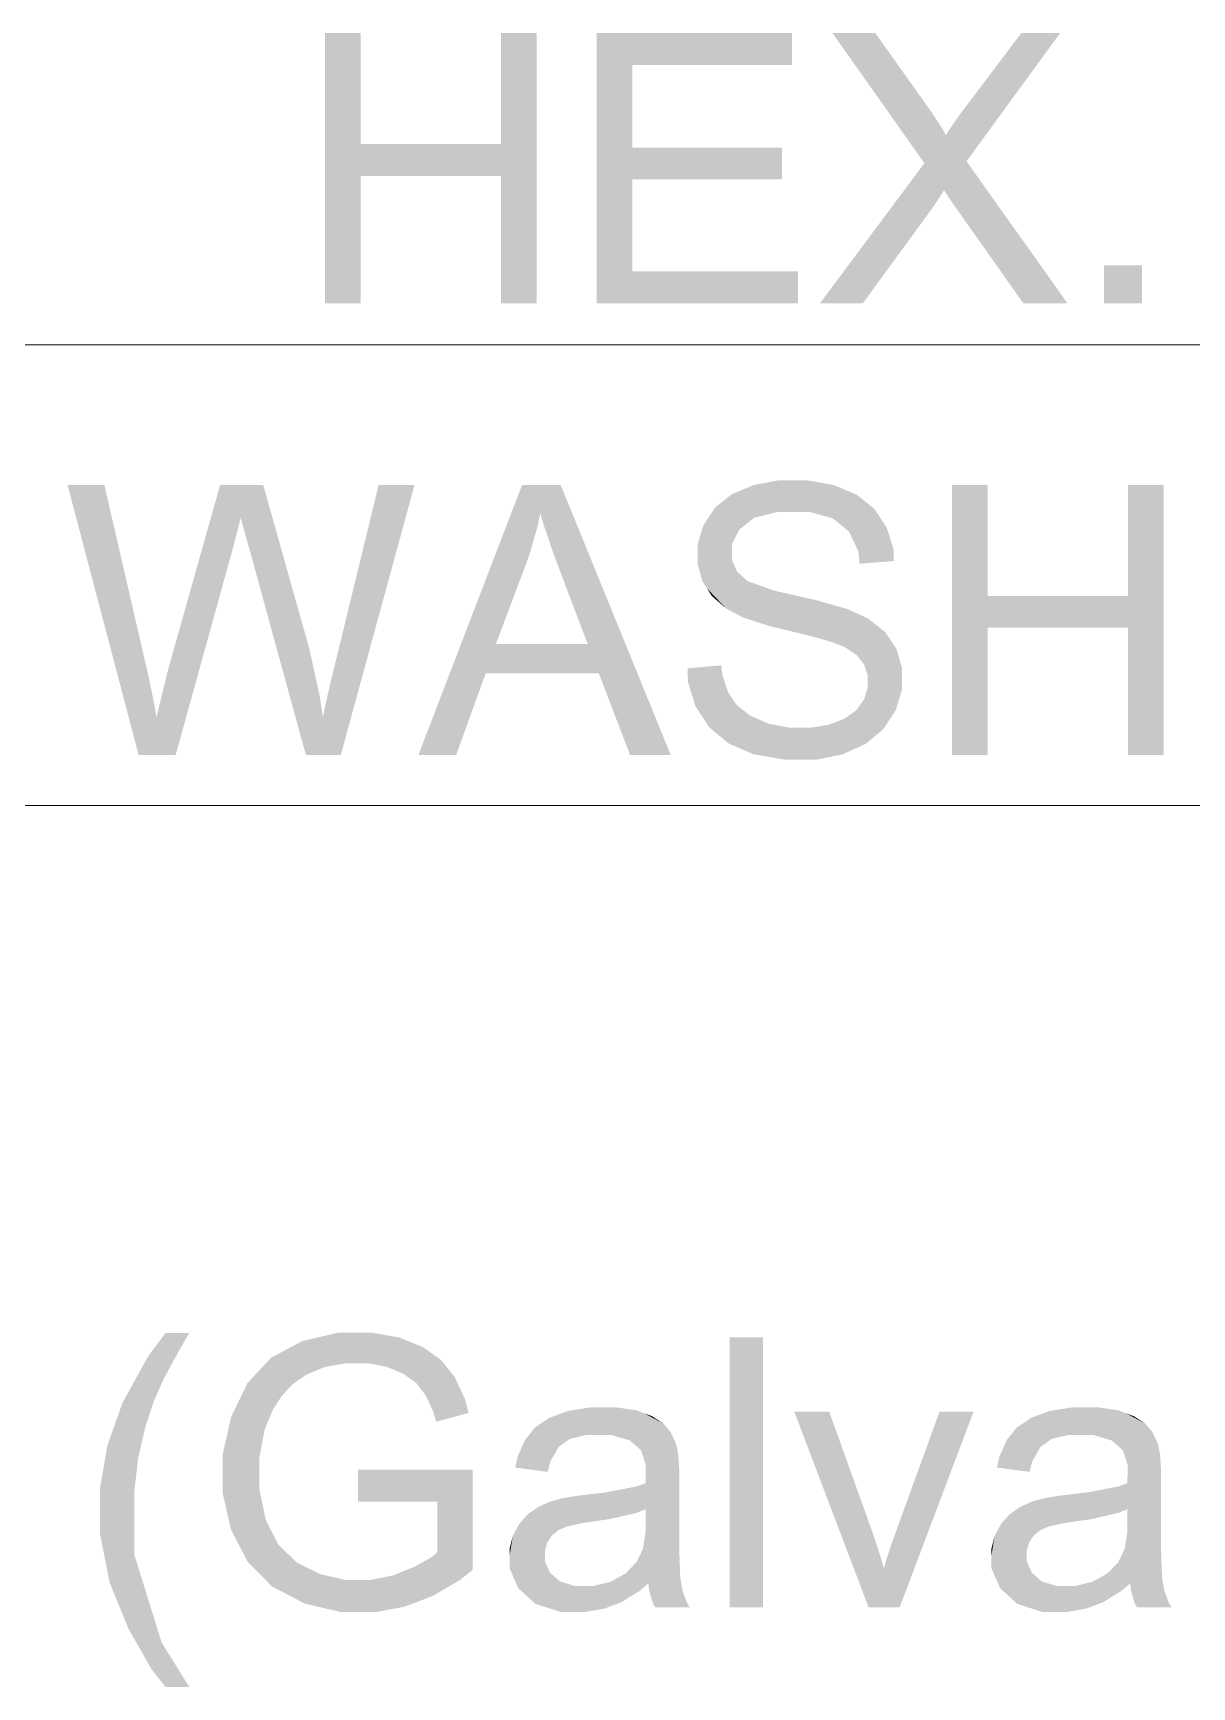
# Model space of a CAD drawing. Header units: millimetres. Extents: x 2 to 579, y 1 to 405.
# Drawn here: x 151.54 to 155.24, y 109.53 to 114.82 of the extents above; entities that cross this region are included whole.
import ezdxf

# ---------------------------------------------------------------- set-up
doc = ezdxf.new("R2010")
doc.units = ezdxf.units.MM
doc.linetypes.add('XKITLINE00', pattern=[0])
doc.layers.add('LinkedObject', color=7, linetype='Continuous', lineweight=0)

# ---------------------------------------------------------------- blocks, each defined once
blk = doc.blocks.new('*A4')
at = {"layer": 'LinkedObject'}
for points in [[(152.5838, 114.4602), (152.4697, 113.9513), (152.4697, 114.8153)], [(152.5838, 114.4602), (152.4697, 114.8153), (152.5838, 114.8153)], [(153.1471, 114.8153), (153.033, 114.4602), (153.033, 114.8153)], [(153.033, 114.3583), (153.033, 114.4602), (153.1471, 114.8153)], [(153.033, 114.3583), (153.1471, 114.8153), (153.1471, 113.9513)], [(153.4529, 114.449), (153.3389, 113.9513), (153.3389, 114.8153)], [(153.4529, 114.449), (153.3389, 114.8153), (153.4529, 114.7134)], [(153.9636, 114.7134), (153.3389, 114.8153), (153.9636, 114.8153)], [(153.4529, 114.7134), (153.3389, 114.8153), (153.9636, 114.7134)], [(154.2304, 114.8153), (154.3873, 114.3992), (154.0933, 114.8153)], [(154.3875, 114.5945), (154.3873, 114.3992), (154.2304, 114.8153)], [(154.5221, 114.4052), (154.5238, 114.5854), (154.8216, 114.8153)], [(154.8216, 114.8153), (154.5238, 114.5854), (154.6973, 114.8153)], [(154.4119, 114.5601), (154.3873, 114.3992), (154.3875, 114.5945)], [(154.5238, 114.5854), (154.5221, 114.4052), (154.5041, 114.5597)], [(154.4463, 114.5072), (154.3873, 114.3992), (154.4119, 114.5601)], [(154.5041, 114.5597), (154.5221, 114.4052), (154.4703, 114.5114)], [(154.4561, 114.4887), (154.3873, 114.3992), (154.4463, 114.5072)], [(154.3873, 114.3992), (154.4561, 114.4887), (154.5221, 114.4052)], [(154.4703, 114.5114), (154.5221, 114.4052), (154.4561, 114.4887)], [(152.5838, 114.3583), (152.4697, 113.9513), (152.5838, 114.4602)], [(152.5838, 114.4602), (153.033, 114.3583), (152.5838, 114.3583)], [(153.033, 114.4602), (153.033, 114.3583), (152.5838, 114.4602)], [(153.4529, 114.3471), (153.3389, 113.9513), (153.4529, 114.449)], [(153.9316, 114.3471), (153.4529, 114.449), (153.9316, 114.449)], [(153.4529, 114.3471), (153.4529, 114.449), (153.9316, 114.3471)], [(154.3873, 114.3992), (154.4094, 114.2508), (154.0535, 113.9513)], [(154.5221, 114.4052), (154.4504, 114.3128), (154.3873, 114.3992)], [(154.4094, 114.2508), (154.3873, 114.3992), (154.4158, 114.2596)], [(154.4158, 114.2596), (154.3873, 114.3992), (154.4363, 114.2906)], [(154.4363, 114.2906), (154.3873, 114.3992), (154.4504, 114.3128)], [(154.4504, 114.3128), (154.5221, 114.4052), (154.459, 114.2992)], [(154.459, 114.2992), (154.5221, 114.4052), (154.4769, 114.2723)], [(154.4769, 114.2723), (154.5221, 114.4052), (154.4862, 114.2592)], [(154.4862, 114.2592), (154.5221, 114.4052), (154.7037, 113.9513)], [(154.7037, 113.9513), (154.5221, 114.4052), (154.845, 113.9513)], [(152.4697, 113.9513), (152.5838, 114.3583), (152.5838, 113.9513)], [(153.033, 114.3583), (153.1471, 113.9513), (153.033, 113.9513)], [(153.4529, 114.0533), (153.3389, 113.9513), (153.4529, 114.3471)], [(154.0535, 113.9513), (154.4094, 114.2508), (154.1907, 113.9513)], [(153.3389, 113.9513), (153.4529, 114.0533), (153.9834, 113.9513)], [(153.9834, 113.9513), (153.4529, 114.0533), (153.9834, 114.0533)], [(155.0833, 114.0723), (154.9624, 113.9513), (154.9624, 114.0723)], [(155.0833, 113.9513), (154.9624, 113.9513), (155.0833, 114.0723)], [(151.764, 113.3704), (151.8736, 112.5064), (151.6461, 113.3704)], [(151.8947, 112.8038), (151.8736, 112.5064), (151.764, 113.3704)], [(152.1344, 113.3704), (152.1743, 113.1644), (151.97, 112.7867)], [(152.1743, 113.1644), (152.1344, 113.3704), (152.18, 113.1853)], [(152.18, 113.1853), (152.1344, 113.3704), (152.193, 113.2362)], [(152.193, 113.2362), (152.1344, 113.3704), (152.2003, 113.266)], [(152.2722, 113.3704), (152.2003, 113.266), (152.1344, 113.3704)], [(152.2003, 113.266), (152.2722, 113.3704), (152.2025, 113.2564)], [(152.2025, 113.2564), (152.2722, 113.3704), (152.2165, 113.2056)], [(152.2165, 113.2056), (152.2722, 113.3704), (152.2282, 113.1644)], [(152.2282, 113.1644), (152.2722, 113.3704), (152.3953, 112.9326)], [(152.7563, 113.3704), (152.5063, 112.8149), (152.6415, 113.3704)], [(152.5204, 112.5064), (152.5063, 112.8149), (152.7563, 113.3704)], [(153.1004, 113.3704), (153.1119, 113.1143), (152.7687, 112.5064)], [(153.1119, 113.1143), (153.1004, 113.3704), (153.1266, 113.1553)], [(153.1266, 113.1553), (153.1004, 113.3704), (153.1499, 113.238)], [(153.1499, 113.238), (153.1004, 113.3704), (153.1585, 113.2796)], [(153.2236, 113.3704), (153.1585, 113.2796), (153.1004, 113.3704)], [(153.1585, 113.2796), (153.2236, 113.3704), (153.1688, 113.2444)], [(153.1688, 113.2444), (153.2236, 113.3704), (153.1994, 113.1545)], [(153.1994, 113.1545), (153.2236, 113.3704), (153.2197, 113.0999)], [(153.2197, 113.0999), (153.2236, 113.3704), (153.3102, 112.8615)], [(153.3102, 112.8615), (153.2236, 113.3704), (153.3457, 112.7681)], [(153.3457, 112.7681), (153.2236, 113.3704), (153.5759, 112.5064)], [(153.8428, 113.3703), (153.9181, 113.284), (153.8072, 113.3555)], [(153.922, 113.385), (153.9181, 113.284), (153.8428, 113.3703)], [(153.9655, 113.385), (153.9181, 113.284), (153.922, 113.385)], [(153.9181, 113.284), (153.9655, 113.385), (153.97, 113.284)], [(153.9655, 113.385), (154.0197, 113.284), (153.97, 113.284)], [(154.0981, 113.3696), (153.9655, 113.385), (154.0135, 113.385)], [(154.1348, 113.3541), (153.9655, 113.385), (154.0981, 113.3696)], [(154.0949, 113.263), (153.9655, 113.385), (154.1348, 113.3541)], [(154.0197, 113.284), (153.9655, 113.385), (154.0949, 113.263)], [(154.5897, 113.0153), (154.4757, 112.5064), (154.4757, 113.3704)], [(154.5897, 113.0153), (154.4757, 113.3704), (154.5897, 113.3704)], [(155.153, 113.3704), (155.039, 113.0153), (155.039, 113.3704)], [(155.039, 112.9133), (155.039, 113.0153), (155.153, 113.3704)], [(155.039, 112.9133), (155.153, 113.3704), (155.153, 112.5064)], [(153.7716, 113.3408), (153.8189, 113.2459), (153.7174, 113.2976)], [(153.8426, 113.2649), (153.7716, 113.3408), (153.8072, 113.3555)], [(153.8189, 113.2459), (153.7716, 113.3408), (153.8426, 113.2649)], [(153.8072, 113.3555), (153.9181, 113.284), (153.8426, 113.2649)], [(154.1348, 113.3541), (154.1204, 113.242), (154.0949, 113.263)], [(154.1714, 113.3386), (154.1204, 113.242), (154.1348, 113.3541)], [(154.1204, 113.242), (154.1714, 113.3386), (154.1459, 113.2211)], [(154.1459, 113.2211), (154.1714, 113.3386), (154.2475, 113.263)], [(154.2475, 113.263), (154.1714, 113.3386), (154.2278, 113.293)], [(153.6989, 113.2691), (153.6618, 113.1467), (153.6803, 113.2407)], [(153.7952, 113.2269), (153.6618, 113.1467), (153.6989, 113.2691)], [(153.7174, 113.2976), (153.8189, 113.2459), (153.6989, 113.2691)], [(153.6989, 113.2691), (153.8189, 113.2459), (153.7952, 113.2269)], [(154.2475, 113.263), (154.1758, 113.1591), (154.1459, 113.2211)], [(154.2672, 113.2329), (154.1758, 113.1591), (154.2475, 113.263)], [(153.6803, 113.2407), (153.6618, 113.1467), (153.6618, 113.1795)], [(153.7715, 113.1811), (153.6618, 113.1467), (153.7952, 113.2269)], [(154.2884, 113.1648), (154.1758, 113.1591), (154.2672, 113.2329)], [(151.97, 112.7867), (152.1743, 113.1644), (151.9922, 112.5064)], [(152.3953, 112.9326), (152.4087, 112.5064), (152.2282, 113.1644)], [(153.6618, 113.1467), (153.7715, 113.1811), (153.7715, 113.1543)], [(153.7715, 113.131), (153.6618, 113.1467), (153.7715, 113.1543)], [(153.6618, 113.1467), (153.7715, 113.131), (153.6618, 113.1169)], [(154.2899, 113.1267), (154.1758, 113.1591), (154.2884, 113.1648)], [(154.1758, 113.1591), (154.2899, 113.1267), (154.1802, 113.1181)], [(152.7687, 112.5064), (153.1119, 113.1143), (153.0166, 112.8615)], [(153.6618, 113.1169), (153.7715, 113.131), (153.6769, 113.0631)], [(153.6769, 113.0631), (153.7715, 113.131), (153.692, 113.0391)], [(153.692, 113.0391), (153.7715, 113.131), (153.7883, 113.0927)], [(153.7883, 113.0927), (153.7531, 112.9748), (153.692, 113.0391)], [(153.8051, 113.0776), (153.7531, 112.9748), (153.7883, 113.0927)], [(153.692, 113.0391), (153.7531, 112.9748), (153.7072, 113.015)], [(153.7531, 112.9748), (153.8051, 113.0776), (153.784, 112.9586)], [(153.784, 112.9586), (153.8051, 113.0776), (153.8216, 113.0626)], [(153.784, 112.9586), (153.8216, 113.0626), (153.8078, 112.9459)], [(153.8078, 112.9459), (153.8216, 113.0626), (153.891, 112.9189)], [(153.891, 112.9189), (153.8216, 113.0626), (153.9077, 113.0318)], [(153.891, 112.9189), (153.9077, 113.0318), (153.9505, 112.9046)], [(153.9505, 112.9046), (153.9077, 113.0318), (153.9773, 113.016)], [(153.9505, 112.9046), (153.9773, 113.016), (154.01, 112.8903)], [(154.01, 112.8903), (153.9773, 113.016), (154.0469, 113.0002)], [(154.01, 112.8903), (154.0469, 113.0002), (154.0868, 112.8692)], [(154.0868, 112.8692), (154.0469, 113.0002), (154.1042, 112.8624)], [(154.1042, 112.8624), (154.0469, 113.0002), (154.1313, 112.8521)], [(154.1425, 112.9727), (154.1313, 112.8521), (154.0469, 113.0002)], [(154.5897, 112.9133), (154.4757, 112.5064), (154.5897, 113.0153)], [(154.5897, 113.0153), (155.039, 112.9133), (154.5897, 112.9133)], [(155.039, 113.0153), (155.039, 112.9133), (154.5897, 113.0153)], [(154.1685, 112.9609), (154.1313, 112.8521), (154.1425, 112.9727)], [(154.1313, 112.8521), (154.1685, 112.9609), (154.1703, 112.8267)], [(154.1703, 112.8267), (154.1685, 112.9609), (154.2062, 112.9435)], [(154.1703, 112.8267), (154.2062, 112.9435), (154.1822, 112.8115)], [(154.1822, 112.8115), (154.2062, 112.9435), (154.1942, 112.7963)], [(154.2062, 112.9435), (154.2799, 112.8729), (154.1942, 112.7963)], [(154.2799, 112.8729), (154.2062, 112.9435), (154.2619, 112.8995)], [(152.4184, 112.8513), (152.4087, 112.5064), (152.3953, 112.9326)], [(154.4757, 112.5064), (154.5897, 112.9133), (154.5897, 112.5064)], [(155.039, 112.9133), (155.153, 112.5064), (155.039, 112.5064)], [(152.4522, 112.6986), (152.4087, 112.5064), (152.4184, 112.8513)], [(152.9841, 112.7681), (152.7687, 112.5064), (153.0166, 112.8615)], [(153.0166, 112.8615), (153.3457, 112.7681), (152.9841, 112.7681)], [(153.3102, 112.8615), (153.3457, 112.7681), (153.0166, 112.8615)], [(154.1942, 112.7963), (154.2799, 112.8729), (154.2061, 112.7609)], [(154.2061, 112.7609), (154.2799, 112.8729), (154.2978, 112.8463)], [(154.2061, 112.7609), (154.2978, 112.8463), (154.2061, 112.7405)], [(154.2061, 112.7405), (154.2978, 112.8463), (154.2061, 112.7205)], [(154.2978, 112.8463), (154.3158, 112.7501), (154.2061, 112.7205)], [(154.3158, 112.7501), (154.2978, 112.8463), (154.3158, 112.7849)], [(151.9051, 112.7593), (151.8736, 112.5064), (151.8947, 112.8038)], [(151.9671, 112.7761), (151.9922, 112.5064), (151.9475, 112.6963)], [(151.97, 112.7867), (151.9922, 112.5064), (151.9671, 112.7761)], [(152.5063, 112.8149), (152.5204, 112.5064), (152.4931, 112.7619)], [(153.7416, 112.7607), (153.6298, 112.7837), (153.7378, 112.7932)], [(153.6298, 112.7837), (153.6771, 112.6286), (153.631, 112.7404)], [(153.7416, 112.7607), (153.6771, 112.6286), (153.6298, 112.7837)], [(151.9231, 112.671), (151.8736, 112.5064), (151.9051, 112.7593)], [(152.4931, 112.7619), (152.5204, 112.5064), (152.4714, 112.668)], [(152.7687, 112.5064), (152.9841, 112.7681), (152.8894, 112.5064)], [(153.3457, 112.7681), (153.5759, 112.5064), (153.4458, 112.5064)], [(153.631, 112.7404), (153.6771, 112.6286), (153.6546, 112.6629)], [(153.7594, 112.7074), (153.6771, 112.6286), (153.7416, 112.7607)], [(154.1939, 112.6835), (154.3158, 112.7501), (154.2961, 112.6508)], [(154.2061, 112.7205), (154.3158, 112.7501), (154.1939, 112.6835)], [(154.2961, 112.6508), (154.3158, 112.7501), (154.3158, 112.7157)], [(151.9308, 112.6272), (151.8736, 112.5064), (151.9231, 112.671)], [(151.9475, 112.6963), (151.9922, 112.5064), (151.9308, 112.6272)], [(152.463, 112.6272), (152.4087, 112.5064), (152.4522, 112.6986)], [(153.6771, 112.6286), (153.7594, 112.7074), (153.6996, 112.5943)], [(153.6996, 112.5943), (153.7594, 112.7074), (153.7616, 112.5429)], [(153.7734, 112.6866), (153.7616, 112.5429), (153.7594, 112.7074)], [(153.7873, 112.6658), (153.7616, 112.5429), (153.7734, 112.6866)], [(154.1939, 112.6835), (154.2961, 112.6508), (154.1817, 112.6665)], [(151.9308, 112.6272), (151.9922, 112.5064), (151.8736, 112.5064)], [(152.463, 112.6272), (152.5204, 112.5064), (152.4087, 112.5064)], [(152.4714, 112.668), (152.5204, 112.5064), (152.463, 112.6272)], [(153.7873, 112.6658), (153.8012, 112.5258), (153.7616, 112.5429)], [(153.8306, 112.6321), (153.8012, 112.5258), (153.7873, 112.6658)], [(153.8012, 112.5258), (153.8306, 112.6321), (153.8407, 112.5087)], [(153.86, 112.6193), (153.8407, 112.5087), (153.8306, 112.6321)], [(153.8894, 112.6065), (153.8407, 112.5087), (153.86, 112.6193)], [(154.1324, 112.6229), (154.2567, 112.5898), (154.1074, 112.6131)], [(154.1695, 112.6496), (154.2764, 112.6203), (154.1324, 112.6229)], [(154.1324, 112.6229), (154.2764, 112.6203), (154.2567, 112.5898)], [(154.1817, 112.6665), (154.2961, 112.6508), (154.1695, 112.6496)], [(154.2764, 112.6203), (154.1695, 112.6496), (154.2961, 112.6508)], [(153.8894, 112.6065), (153.9387, 112.4917), (153.8407, 112.5087)], [(153.9555, 112.5936), (153.9387, 112.4917), (153.8894, 112.6065)], [(153.9555, 112.5936), (153.9972, 112.4917), (153.9387, 112.4917)], [(153.9922, 112.5936), (153.9972, 112.4917), (153.9555, 112.5936)], [(153.9922, 112.5936), (154.0434, 112.4917), (153.9972, 112.4917)], [(154.0248, 112.5936), (154.0434, 112.4917), (153.9922, 112.5936)], [(154.0824, 112.6034), (154.1633, 112.5255), (154.0248, 112.5936)], [(154.0248, 112.5936), (154.1633, 112.5255), (154.0434, 112.4917)], [(154.1074, 112.6131), (154.2567, 112.5898), (154.0824, 112.6034)], [(154.2002, 112.5424), (154.0824, 112.6034), (154.2567, 112.5898)], [(154.1633, 112.5255), (154.0824, 112.6034), (154.2002, 112.5424)], [(154.0434, 112.4917), (154.1633, 112.5255), (154.1264, 112.5086)], [(152.5109, 110.6584), (152.3473, 110.6054), (152.3968, 110.6319)], [(152.5364, 110.5608), (152.3473, 110.6054), (152.5109, 110.6584)], [(152.5756, 110.5608), (152.5109, 110.6584), (152.5754, 110.6584)], [(152.5364, 110.5608), (152.5109, 110.6584), (152.5756, 110.5608)], [(152.5754, 110.6584), (152.6083, 110.5608), (152.5756, 110.5608)], [(152.6222, 110.6584), (152.6083, 110.5608), (152.5754, 110.6584)], [(152.6083, 110.5608), (152.6222, 110.6584), (152.6679, 110.5495)], [(152.7448, 110.6281), (152.6222, 110.6584), (152.707, 110.6433)], [(152.6679, 110.5495), (152.6222, 110.6584), (152.7448, 110.6281)], [(152, 110.5963), (151.9043, 110.5837), (151.9596, 110.6576)], [(152, 110.5963), (151.9596, 110.6576), (152.0357, 110.6576)], [(152.3473, 110.6054), (152.1955, 110.4431), (152.2978, 110.5789)], [(152.4115, 110.525), (152.1955, 110.4431), (152.3473, 110.6054)], [(152.3473, 110.6054), (152.4401, 110.5369), (152.4115, 110.525)], [(152.4401, 110.5369), (152.3473, 110.6054), (152.4687, 110.5489)], [(152.4687, 110.5489), (152.3473, 110.6054), (152.5364, 110.5608)], [(152.6679, 110.5495), (152.7448, 110.6281), (152.6947, 110.5381)], [(152.7448, 110.6281), (152.7215, 110.5267), (152.6947, 110.5381)], [(152.7215, 110.5267), (152.7448, 110.6281), (152.7628, 110.4965)], [(152.8421, 110.5706), (152.7448, 110.6281), (152.7827, 110.6129)], [(152.8636, 110.5435), (152.7448, 110.6281), (152.8421, 110.5706)], [(152.7628, 110.4965), (152.7448, 110.6281), (152.8636, 110.5435)], [(153.8708, 110.6438), (153.7645, 109.7798), (153.7645, 110.6438)], [(153.8708, 109.7798), (153.7645, 109.7798), (153.8708, 110.6438)], [(151.9414, 110.4827), (151.8224, 110.4353), (151.9043, 110.5837)], [(151.9528, 110.5089), (151.9043, 110.5837), (152, 110.5963)], [(151.9414, 110.4827), (151.9043, 110.5837), (151.9528, 110.5089)], [(152.2978, 110.5789), (152.1955, 110.4431), (152.2219, 110.4977)], [(152.3654, 110.4936), (152.1955, 110.4431), (152.4115, 110.525)], [(152.7628, 110.4965), (152.8636, 110.5435), (152.7772, 110.4776)], [(152.8636, 110.5435), (152.7917, 110.4588), (152.7772, 110.4776)], [(152.7917, 110.4588), (152.8636, 110.5435), (152.8158, 110.4069)], [(152.8158, 110.4069), (152.8636, 110.5435), (152.9178, 110.4457)], [(152.9178, 110.4457), (152.8636, 110.5435), (152.8851, 110.5164)], [(151.9234, 110.4421), (151.8224, 110.4353), (151.9414, 110.4827)], [(152.3478, 110.4741), (152.1955, 110.4431), (152.3654, 110.4936)], [(152.3303, 110.4547), (152.1955, 110.4431), (152.3478, 110.4741)], [(152.303, 110.4119), (152.1955, 110.4431), (152.3303, 110.4547)], [(151.7959, 110.3608), (151.9234, 110.4421), (151.8951, 110.3573)], [(151.8224, 110.4353), (151.9234, 110.4421), (151.7959, 110.3608)], [(152.1955, 110.4431), (152.1428, 110.2707), (152.1692, 110.3884)], [(152.2768, 110.3485), (152.1428, 110.2707), (152.1955, 110.4431)], [(152.1955, 110.4431), (152.303, 110.4119), (152.2933, 110.3886)], [(152.2768, 110.3485), (152.1955, 110.4431), (152.2933, 110.3886)], [(152.8158, 110.4069), (152.9178, 110.4457), (152.8255, 110.3738)], [(152.8255, 110.3738), (152.9178, 110.4457), (152.929, 110.4021)], [(153.2188, 110.3979), (153.2527, 110.3188), (153.1881, 110.3868)], [(153.3204, 110.42), (153.2188, 110.3979), (153.2494, 110.4089)], [(153.3078, 110.3319), (153.2188, 110.3979), (153.3204, 110.42)], [(153.2527, 110.3188), (153.2188, 110.3979), (153.3078, 110.3319)], [(153.3078, 110.3319), (153.3204, 110.42), (153.3452, 110.3319)], [(153.3452, 110.3319), (153.3204, 110.42), (153.3852, 110.3319)], [(153.3608, 110.42), (153.3852, 110.3319), (153.3204, 110.42)], [(153.466, 110.4106), (153.3608, 110.42), (153.4008, 110.42)], [(153.491, 110.4011), (153.3608, 110.42), (153.466, 110.4106)], [(153.4455, 110.3139), (153.3608, 110.42), (153.491, 110.4011)], [(153.3852, 110.3319), (153.3608, 110.42), (153.4455, 110.3139)], [(153.4455, 110.3139), (153.491, 110.4011), (153.4658, 110.296)], [(153.4658, 110.296), (153.491, 110.4011), (153.4808, 110.2828)], [(153.491, 110.4011), (153.4958, 110.2372), (153.4808, 110.2828)], [(153.5647, 110.3537), (153.4958, 110.2372), (153.491, 110.4011)], [(153.5529, 110.368), (153.491, 110.4011), (153.516, 110.3917)], [(153.5647, 110.3537), (153.491, 110.4011), (153.5529, 110.368)], [(154.0829, 110.4062), (154.2091, 109.7798), (153.971, 110.4062)], [(154.2174, 110.031), (154.2091, 109.7798), (154.0829, 110.4062)], [(154.5447, 110.4062), (154.2969, 110.0239), (154.4358, 110.4062)], [(154.3081, 109.7798), (154.2969, 110.0239), (154.5447, 110.4062)], [(154.7601, 110.3979), (154.794, 110.3188), (154.7295, 110.3868)], [(154.8618, 110.42), (154.7601, 110.3979), (154.7908, 110.4089)], [(154.8492, 110.3319), (154.7601, 110.3979), (154.8618, 110.42)], [(154.794, 110.3188), (154.7601, 110.3979), (154.8492, 110.3319)], [(154.8492, 110.3319), (154.8618, 110.42), (154.8866, 110.3319)], [(154.8866, 110.3319), (154.8618, 110.42), (154.9266, 110.3319)], [(154.9021, 110.42), (154.9266, 110.3319), (154.8618, 110.42)], [(155.0073, 110.4106), (154.9021, 110.42), (154.9422, 110.42)], [(155.0324, 110.4011), (154.9021, 110.42), (155.0073, 110.4106)], [(154.9869, 110.3139), (154.9021, 110.42), (155.0324, 110.4011)], [(154.9266, 110.3319), (154.9021, 110.42), (154.9869, 110.3139)], [(154.9869, 110.3139), (155.0324, 110.4011), (155.0072, 110.296)], [(155.0072, 110.296), (155.0324, 110.4011), (155.0222, 110.2828)], [(155.0324, 110.4011), (155.0372, 110.2372), (155.0222, 110.2828)], [(155.106, 110.3537), (155.0372, 110.2372), (155.0324, 110.4011)], [(155.0943, 110.368), (155.0324, 110.4011), (155.0574, 110.3917)], [(155.106, 110.3537), (155.0324, 110.4011), (155.0943, 110.368)], [(151.8848, 110.3131), (151.7732, 110.2966), (151.7959, 110.3608)], [(151.8848, 110.3131), (151.7959, 110.3608), (151.8951, 110.3573)], [(152.2603, 110.2615), (152.1428, 110.2707), (152.2768, 110.3485)], [(153.1413, 110.3553), (153.2527, 110.3188), (153.1251, 110.3348)], [(153.1881, 110.3868), (153.2527, 110.3188), (153.1413, 110.3553)], [(153.5764, 110.3394), (153.4958, 110.2372), (153.5647, 110.3537)], [(154.6826, 110.3553), (154.794, 110.3188), (154.6664, 110.3348)], [(154.7295, 110.3868), (154.794, 110.3188), (154.6826, 110.3553)], [(155.1178, 110.3394), (155.0372, 110.2372), (155.106, 110.3537)], [(151.8721, 110.258), (151.7505, 110.1623), (151.7732, 110.2966)], [(151.8721, 110.258), (151.7732, 110.2966), (151.8848, 110.3131)], [(153.1251, 110.3348), (153.0785, 110.2273), (153.1089, 110.3144)], [(153.2171, 110.2927), (153.0785, 110.2273), (153.1251, 110.3348)], [(153.1089, 110.3144), (153.0785, 110.2273), (153.0856, 110.2606)], [(153.1907, 110.2466), (153.0785, 110.2273), (153.2171, 110.2927)], [(153.2171, 110.2927), (153.1251, 110.3348), (153.2349, 110.3058)], [(153.2349, 110.3058), (153.1251, 110.3348), (153.2527, 110.3188)], [(153.5929, 110.3033), (153.4958, 110.2372), (153.5764, 110.3394)], [(153.5977, 110.2814), (153.4958, 110.2372), (153.5929, 110.3033)], [(154.6664, 110.3348), (154.6199, 110.2273), (154.6502, 110.3144)], [(154.7584, 110.2927), (154.6199, 110.2273), (154.6664, 110.3348)], [(154.6502, 110.3144), (154.6199, 110.2273), (154.627, 110.2606)], [(154.7321, 110.2466), (154.6199, 110.2273), (154.7584, 110.2927)], [(154.7584, 110.2927), (154.6664, 110.3348), (154.7762, 110.3058)], [(154.7762, 110.3058), (154.6664, 110.3348), (154.794, 110.3188)], [(155.1343, 110.3033), (155.0372, 110.2372), (155.1178, 110.3394)], [(155.139, 110.2814), (155.0372, 110.2372), (155.1343, 110.3033)], [(151.8594, 110.1473), (151.7505, 110.1623), (151.8721, 110.258)], [(152.1428, 110.2707), (152.2603, 110.2615), (152.1428, 110.2076)], [(152.1428, 110.2076), (152.2603, 110.2615), (152.2603, 110.2147)], [(153.0785, 110.2273), (153.1907, 110.2466), (153.1822, 110.2135)], [(153.4955, 110.1881), (153.6003, 110.2679), (153.4952, 110.1772)], [(153.4952, 110.1772), (153.6003, 110.2679), (153.4958, 110.0943)], [(153.4958, 110.2019), (153.6003, 110.2679), (153.4955, 110.1881)], [(153.4958, 110.2372), (153.5977, 110.2814), (153.6003, 110.2679)], [(153.4958, 110.2372), (153.6003, 110.2679), (153.4958, 110.2048)], [(153.4958, 110.2048), (153.6003, 110.2679), (153.4958, 110.2019)], [(153.603, 110.219), (153.4958, 110.0943), (153.6003, 110.2679)], [(154.6199, 110.2273), (154.7321, 110.2466), (154.7236, 110.2135)], [(155.0369, 110.1881), (155.1417, 110.2679), (155.0366, 110.1772)], [(155.0366, 110.1772), (155.1417, 110.2679), (155.0372, 110.0943)], [(155.0372, 110.2019), (155.1417, 110.2679), (155.0369, 110.1881)], [(155.0372, 110.2372), (155.139, 110.2814), (155.1417, 110.2679)], [(155.0372, 110.2372), (155.1417, 110.2679), (155.0372, 110.2048)], [(155.0372, 110.2048), (155.1417, 110.2679), (155.0372, 110.2019)], [(155.1443, 110.219), (155.0372, 110.0943), (155.1417, 110.2679)], [(152.2603, 110.1569), (152.1428, 110.2076), (152.2603, 110.2147)], [(152.1428, 110.2076), (152.1958, 109.9772), (152.1428, 110.144)], [(152.2603, 110.1569), (152.1958, 109.9772), (152.1428, 110.2076)], [(152.5757, 110.2204), (152.8297, 110.1184), (152.5757, 110.1184)], [(152.942, 110.2204), (152.8297, 110.1184), (152.5757, 110.2204)], [(152.8297, 109.9575), (152.942, 110.2204), (152.942, 109.9)], [(152.8297, 110.1184), (152.942, 110.2204), (152.8297, 109.9575)], [(153.603, 110.1836), (153.4952, 110.0553), (153.4958, 110.0943)], [(153.603, 110.0422), (153.4952, 110.0553), (153.603, 110.1836)], [(153.603, 110.1836), (153.4958, 110.0943), (153.603, 110.219)], [(155.1443, 110.1836), (155.0366, 110.0553), (155.0372, 110.0943)], [(155.1443, 110.0422), (155.0366, 110.0553), (155.1443, 110.1836)], [(155.1443, 110.1836), (155.0372, 110.0943), (155.1443, 110.219)], [(151.7505, 110.1623), (151.8594, 110.1473), (151.7505, 110.0923)], [(151.7505, 110.0923), (151.8594, 110.1473), (151.8594, 110.0917)], [(152.1428, 110.144), (152.1958, 109.9772), (152.1693, 110.0288)], [(152.2802, 110.0601), (152.1958, 109.9772), (152.2603, 110.1569)], [(153.2749, 110.1368), (153.2899, 110.0494), (153.2278, 110.1289)], [(153.3063, 110.1407), (153.3226, 110.0541), (153.2749, 110.1368)], [(153.2749, 110.1368), (153.3226, 110.0541), (153.2899, 110.0494)], [(153.3705, 110.1483), (153.3803, 110.0624), (153.3063, 110.1407)], [(153.3063, 110.1407), (153.3803, 110.0624), (153.3226, 110.0541)], [(153.4649, 110.1666), (153.4958, 110.0943), (153.3705, 110.1483)], [(153.3705, 110.1483), (153.4958, 110.0943), (153.3803, 110.0624)], [(153.4952, 110.1772), (153.4958, 110.0943), (153.4649, 110.1666)], [(154.8162, 110.1368), (154.8313, 110.0494), (154.7692, 110.1289)], [(154.8477, 110.1407), (154.864, 110.0541), (154.8162, 110.1368)], [(154.8162, 110.1368), (154.864, 110.0541), (154.8313, 110.0494)], [(154.9119, 110.1483), (154.9217, 110.0624), (154.8477, 110.1407)], [(154.8477, 110.1407), (154.9217, 110.0624), (154.864, 110.0541)], [(155.0063, 110.1666), (155.0372, 110.0943), (154.9119, 110.1483)], [(154.9119, 110.1483), (155.0372, 110.0943), (154.9217, 110.0624)], [(155.0366, 110.1772), (155.0372, 110.0943), (155.0063, 110.1666)], [(151.7505, 110.0923), (151.8594, 110.0917), (151.7505, 110.0128)], [(151.7505, 110.0128), (151.8594, 110.0917), (151.7809, 109.8591)], [(151.7809, 109.8591), (151.8594, 110.0917), (151.8112, 109.7849)], [(151.8112, 109.7849), (151.8594, 110.0917), (151.8594, 109.95)], [(153.1191, 110.0785), (153.1883, 109.9984), (153.0917, 110.048)], [(153.1956, 110.0098), (153.1191, 110.0785), (153.136, 110.09)], [(153.1883, 109.9984), (153.1191, 110.0785), (153.1956, 110.0098)], [(153.1529, 110.1015), (153.2166, 110.027), (153.136, 110.09)], [(153.136, 110.09), (153.2166, 110.027), (153.1956, 110.0098)], [(153.191, 110.1189), (153.2166, 110.027), (153.1529, 110.1015)], [(153.2122, 110.1248), (153.2166, 110.027), (153.191, 110.1189)], [(153.2278, 110.1289), (153.2437, 110.0388), (153.2122, 110.1248)], [(153.2166, 110.027), (153.2122, 110.1248), (153.2301, 110.0329)], [(153.2301, 110.0329), (153.2122, 110.1248), (153.2437, 110.0388)], [(153.2278, 110.1289), (153.2899, 110.0494), (153.2437, 110.0388)], [(153.3803, 110.0624), (153.4958, 110.0943), (153.467, 110.0825)], [(154.6604, 110.0785), (154.7297, 109.9984), (154.6331, 110.048)], [(154.737, 110.0098), (154.6604, 110.0785), (154.6774, 110.09)], [(154.7297, 109.9984), (154.6604, 110.0785), (154.737, 110.0098)], [(154.6943, 110.1015), (154.7579, 110.027), (154.6774, 110.09)], [(154.6774, 110.09), (154.7579, 110.027), (154.737, 110.0098)], [(154.7324, 110.1189), (154.7579, 110.027), (154.6943, 110.1015)], [(154.7536, 110.1248), (154.7579, 110.027), (154.7324, 110.1189)], [(154.7692, 110.1289), (154.785, 110.0388), (154.7536, 110.1248)], [(154.7579, 110.027), (154.7536, 110.1248), (154.7715, 110.0329)], [(154.7715, 110.0329), (154.7536, 110.1248), (154.785, 110.0388)], [(154.7692, 110.1289), (154.8313, 110.0494), (154.785, 110.0388)], [(154.9217, 110.0624), (155.0372, 110.0943), (155.0083, 110.0825)], [(152.1958, 109.9772), (152.2802, 110.0601), (152.3001, 110.0212)], [(153.0813, 110.029), (153.0604, 109.9451), (153.0708, 110.01)], [(153.1809, 109.9871), (153.0604, 109.9451), (153.0813, 110.029)], [(153.0917, 110.048), (153.1883, 109.9984), (153.0813, 110.029)], [(153.0813, 110.029), (153.1883, 109.9984), (153.1809, 109.9871)], [(153.4867, 109.9671), (153.603, 110.0422), (153.603, 109.9683)], [(153.4952, 110.0202), (153.603, 110.0422), (153.4867, 109.9671)], [(153.603, 110.0422), (153.4952, 110.0202), (153.4952, 110.0553)], [(154.2283, 110.0007), (154.2091, 109.7798), (154.2174, 110.031)], [(154.2969, 110.0239), (154.3081, 109.7798), (154.2842, 109.9892)], [(154.6226, 110.029), (154.6017, 109.9451), (154.6122, 110.01)], [(154.7223, 109.9871), (154.6017, 109.9451), (154.6226, 110.029)], [(154.6331, 110.048), (154.7297, 109.9984), (154.6226, 110.029)], [(154.6226, 110.029), (154.7297, 109.9984), (154.7223, 109.9871)], [(155.0281, 109.9671), (155.1443, 110.0422), (155.1443, 109.9683)], [(155.0366, 110.0202), (155.1443, 110.0422), (155.0281, 109.9671)], [(155.1443, 110.0422), (155.0366, 110.0202), (155.0366, 110.0553)], [(152.32, 109.9823), (152.1958, 109.9772), (152.3001, 110.0212)], [(152.32, 109.9823), (152.3529, 109.8196), (152.1958, 109.9772)], [(152.1958, 109.9772), (152.3529, 109.8196), (152.2224, 109.9257)], [(152.3779, 109.9245), (152.3529, 109.8196), (152.32, 109.9823)], [(153.0708, 110.01), (153.0604, 109.9451), (153.0604, 109.968)], [(153.1736, 109.9618), (153.0604, 109.9451), (153.1809, 109.9871)], [(154.2483, 109.9375), (154.2091, 109.7798), (154.2283, 110.0007)], [(154.2842, 109.9892), (154.3081, 109.7798), (154.2645, 109.9296)], [(154.6122, 110.01), (154.6017, 109.9451), (154.6017, 109.968)], [(154.7149, 109.9618), (154.6017, 109.9451), (154.7223, 109.9871)], [(151.8594, 109.95), (151.9158, 109.5811), (151.8112, 109.7849)], [(151.9475, 109.6671), (151.9158, 109.5811), (151.8594, 109.95)], [(152.2224, 109.9257), (152.3529, 109.8196), (152.3009, 109.8468)], [(152.3529, 109.8196), (152.3779, 109.9245), (152.4159, 109.9056)], [(152.8114, 109.9413), (152.942, 109.9), (152.7578, 109.9108)], [(152.8297, 109.9575), (152.942, 109.9), (152.8114, 109.9413)], [(153.0604, 109.9451), (153.1736, 109.9618), (153.1736, 109.948)], [(153.1736, 109.9267), (153.0604, 109.9451), (153.1736, 109.948)], [(153.0604, 109.9451), (153.1736, 109.9267), (153.0604, 109.9059)], [(153.0604, 109.9059), (153.1736, 109.9267), (153.088, 109.8415)], [(153.088, 109.8415), (153.1736, 109.9267), (153.1157, 109.8163)], [(153.1157, 109.8163), (153.1736, 109.9267), (153.1896, 109.8913)], [(153.432, 109.8891), (153.603, 109.9683), (153.6064, 109.8747)], [(153.467, 109.9259), (153.603, 109.9683), (153.432, 109.8891)], [(153.4782, 109.9492), (153.603, 109.9683), (153.467, 109.9259)], [(153.603, 109.9683), (153.4782, 109.9492), (153.4867, 109.9671)], [(154.2574, 109.9048), (154.2091, 109.7798), (154.2483, 109.9375)], [(154.2645, 109.9296), (154.3081, 109.7798), (154.2574, 109.9048)], [(154.6017, 109.9451), (154.7149, 109.9618), (154.7149, 109.948)], [(154.7149, 109.9267), (154.6017, 109.9451), (154.7149, 109.948)], [(154.6017, 109.9451), (154.7149, 109.9267), (154.6017, 109.9059)], [(154.6017, 109.9059), (154.7149, 109.9267), (154.6294, 109.8415)], [(154.6294, 109.8415), (154.7149, 109.9267), (154.6571, 109.8163)], [(154.6571, 109.8163), (154.7149, 109.9267), (154.731, 109.8913)], [(154.9734, 109.8891), (155.1443, 109.9683), (155.1477, 109.8747)], [(155.0084, 109.9259), (155.1443, 109.9683), (154.9734, 109.8891)], [(155.0196, 109.9492), (155.1443, 109.9683), (155.0084, 109.9259)], [(155.1443, 109.9683), (155.0196, 109.9492), (155.0281, 109.9671)], [(152.4539, 109.8868), (152.3529, 109.8196), (152.4159, 109.9056)], [(152.4539, 109.8868), (152.5843, 109.7651), (152.3529, 109.8196)], [(152.5347, 109.8679), (152.5843, 109.7651), (152.4539, 109.8868)], [(152.5843, 109.7651), (152.5347, 109.8679), (152.5774, 109.8679)], [(152.5774, 109.8679), (152.6314, 109.7651), (152.5843, 109.7651)], [(152.6145, 109.8679), (152.6314, 109.7651), (152.5774, 109.8679)], [(152.687, 109.8822), (152.7233, 109.782), (152.6145, 109.8679)], [(152.6145, 109.8679), (152.7233, 109.782), (152.6314, 109.7651)], [(152.7681, 109.7989), (152.687, 109.8822), (152.7224, 109.8965)], [(152.7233, 109.782), (152.687, 109.8822), (152.7681, 109.7989)], [(152.7578, 109.9108), (152.8129, 109.8159), (152.7224, 109.8965)], [(152.7224, 109.8965), (152.8129, 109.8159), (152.7681, 109.7989)], [(152.7578, 109.9108), (152.942, 109.9), (152.8129, 109.8159)], [(152.8129, 109.8159), (152.942, 109.9), (152.8999, 109.8664)], [(153.1896, 109.8913), (153.1434, 109.7911), (153.1157, 109.8163)], [(153.2056, 109.8772), (153.1434, 109.7911), (153.1896, 109.8913)], [(153.2216, 109.863), (153.1434, 109.7911), (153.2056, 109.8772)], [(153.5045, 109.8567), (153.3844, 109.8623), (153.4082, 109.8757)], [(153.432, 109.8891), (153.6064, 109.8747), (153.4082, 109.8757)], [(153.6064, 109.8747), (153.5045, 109.8567), (153.4082, 109.8757)], [(153.5045, 109.8567), (153.6064, 109.8747), (153.5069, 109.8346)], [(153.5069, 109.8346), (153.6064, 109.8747), (153.6098, 109.855)], [(154.2574, 109.9048), (154.3081, 109.7798), (154.2091, 109.7798)], [(154.731, 109.8913), (154.6847, 109.7911), (154.6571, 109.8163)], [(154.747, 109.8772), (154.6847, 109.7911), (154.731, 109.8913)], [(154.763, 109.863), (154.6847, 109.7911), (154.747, 109.8772)], [(155.0458, 109.8567), (154.9258, 109.8623), (154.9496, 109.8757)], [(154.9734, 109.8891), (155.1477, 109.8747), (154.9496, 109.8757)], [(155.1477, 109.8747), (155.0458, 109.8567), (154.9496, 109.8757)], [(155.0458, 109.8567), (155.1477, 109.8747), (155.0482, 109.8346)], [(155.0482, 109.8346), (155.1477, 109.8747), (155.1511, 109.855)], [(152.3529, 109.8196), (152.5843, 109.7651), (152.4049, 109.7923)], [(153.1434, 109.7911), (153.2216, 109.863), (153.2225, 109.7659)], [(153.274, 109.7659), (153.2216, 109.863), (153.2685, 109.8489)], [(153.2225, 109.7659), (153.2216, 109.863), (153.274, 109.7659)], [(153.2685, 109.8489), (153.3052, 109.7659), (153.274, 109.7659)], [(153.2994, 109.8489), (153.3052, 109.7659), (153.2685, 109.8489)], [(153.33, 109.8489), (153.3052, 109.7659), (153.2994, 109.8489)], [(153.3052, 109.7659), (153.33, 109.8489), (153.3636, 109.7762)], [(153.3908, 109.7864), (153.33, 109.8489), (153.3844, 109.8623)], [(153.3636, 109.7762), (153.33, 109.8489), (153.3908, 109.7864)], [(153.4749, 109.8318), (153.3844, 109.8623), (153.5045, 109.8567)], [(153.418, 109.7967), (153.3844, 109.8623), (153.4749, 109.8318)], [(153.3908, 109.7864), (153.3844, 109.8623), (153.418, 109.7967)], [(153.6098, 109.855), (153.5177, 109.7962), (153.5069, 109.8346)], [(153.6132, 109.8354), (153.5177, 109.7962), (153.6098, 109.855)], [(153.6132, 109.8354), (153.5261, 109.7798), (153.5177, 109.7962)], [(153.6266, 109.7978), (153.5261, 109.7798), (153.6132, 109.8354)], [(154.6847, 109.7911), (154.763, 109.863), (154.7639, 109.7659)], [(154.8154, 109.7659), (154.763, 109.863), (154.8099, 109.8489)], [(154.7639, 109.7659), (154.763, 109.863), (154.8154, 109.7659)], [(154.8099, 109.8489), (154.8466, 109.7659), (154.8154, 109.7659)], [(154.8408, 109.8489), (154.8466, 109.7659), (154.8099, 109.8489)], [(154.8714, 109.8489), (154.8466, 109.7659), (154.8408, 109.8489)], [(154.8466, 109.7659), (154.8714, 109.8489), (154.905, 109.7762)], [(154.9322, 109.7864), (154.8714, 109.8489), (154.9258, 109.8623)], [(154.905, 109.7762), (154.8714, 109.8489), (154.9322, 109.7864)], [(155.0162, 109.8318), (154.9258, 109.8623), (155.0458, 109.8567)], [(154.9594, 109.7967), (154.9258, 109.8623), (155.0162, 109.8318)], [(154.9322, 109.7864), (154.9258, 109.8623), (154.9594, 109.7967)], [(155.1511, 109.855), (155.059, 109.7962), (155.0482, 109.8346)], [(155.1545, 109.8354), (155.059, 109.7962), (155.1511, 109.855)], [(155.1545, 109.8354), (155.0674, 109.7798), (155.059, 109.7962)], [(155.168, 109.7978), (155.0674, 109.7798), (155.1545, 109.8354)], [(151.8112, 109.7849), (151.9158, 109.5811), (151.8415, 109.7107)], [(152.4049, 109.7923), (152.5843, 109.7651), (152.5206, 109.7651)], [(153.5261, 109.7798), (153.6266, 109.7978), (153.6367, 109.7798)], [(155.0674, 109.7798), (155.168, 109.7978), (155.178, 109.7798)], [(151.9158, 109.5811), (151.9475, 109.6671), (151.9596, 109.5257)], [(151.9596, 109.5257), (151.9475, 109.6671), (152.0357, 109.5257)]]:
    blk.add_hatch(color=7, dxfattribs=at).paths.add_polyline_path(points, flags=17)
at = {"layer": 'LinkedObject', "color": 6, "linetype": 'XKITLINE00', "lineweight": 0}
for p, q in [((160.9683, 113.8181), (151.4267, 113.8181)), ((161.2235, 112.3453), (147.5951, 112.3453))]:
    blk.add_line(p, q, dxfattribs=at)

msp = doc.modelspace()

# ---------------------------------------------------------------- block references
at = {"lineweight": 0}
msp.add_blockref('*A4', (0, 0), dxfattribs=at)

doc.saveas('drawing.dxf')
